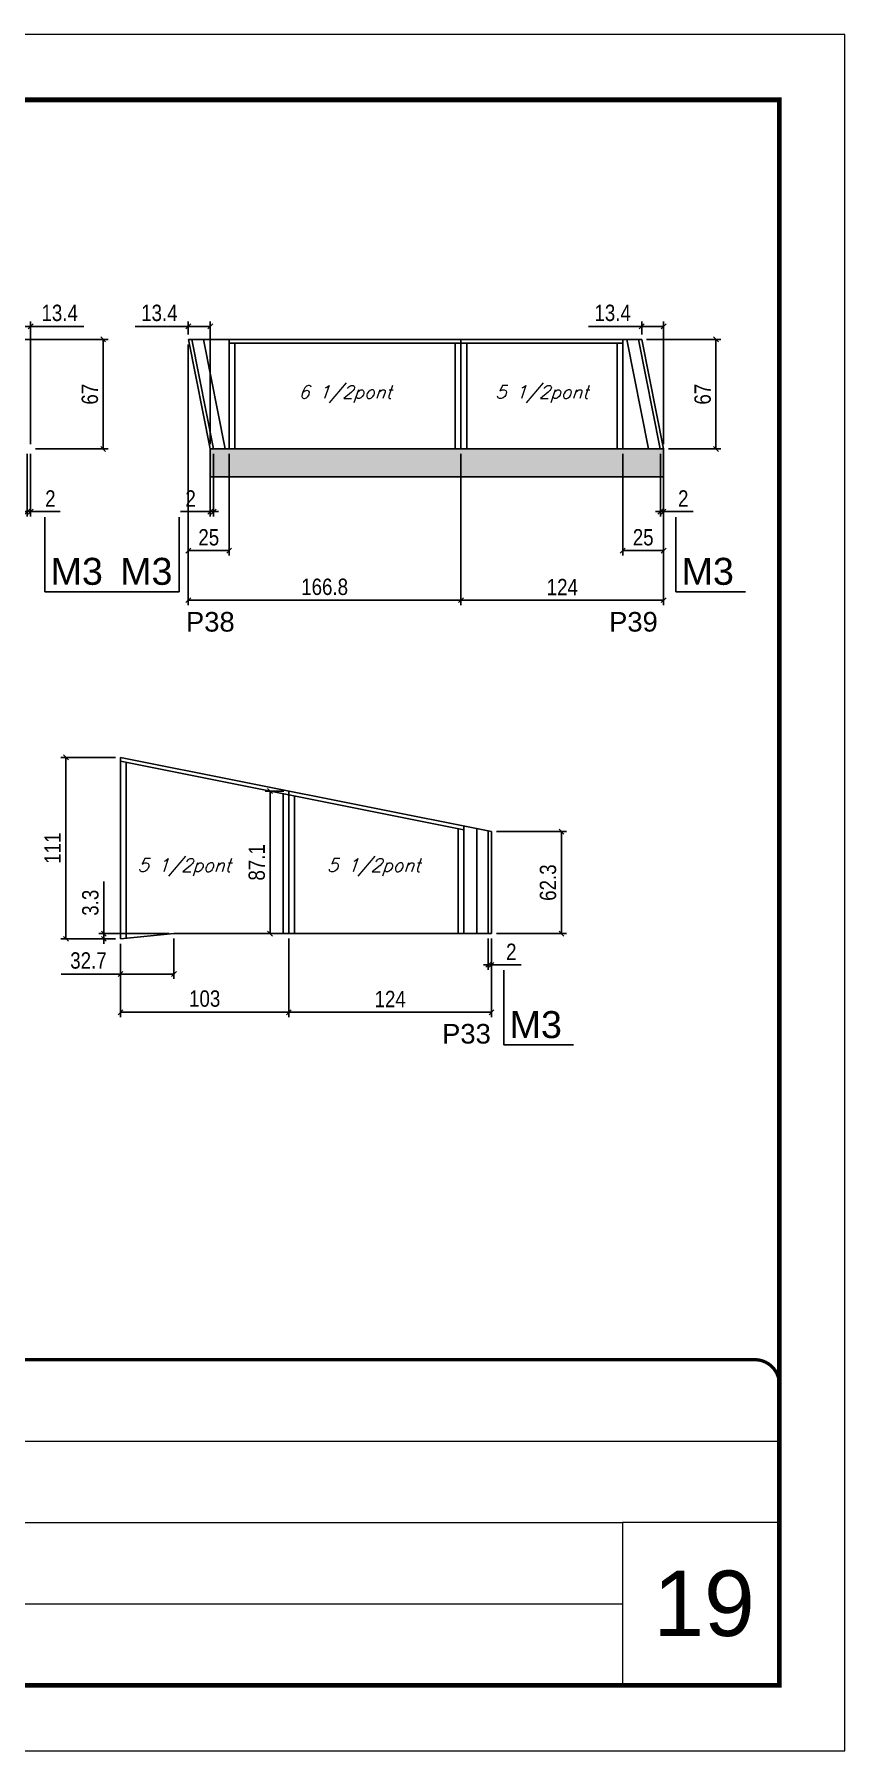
# Model space of a CAD drawing. Extents: x 3309 to 9590, y -2522 to 14608.
# Drawn here: x 7482 to 7978, y 8964 to 10014 of the extents above; entities that cross this region are included whole.
import ezdxf

# ---------------------------------------------------------------- set-up
doc = ezdxf.new("R2010")
doc.units = 0
doc.linetypes.add('CONTINUO', pattern=[0])
doc.linetypes.add('DASHED', pattern=[0.75, 0.5, -0.25])
for name, color, linetype in [('5', 5, 'Continuous'), ('COTA', 241, 'Continuous'), ('NOMENCLATURA', 7, 'Continuous'), ('Painéis', 200, 'Continuous'), ('SARR_2.2x7', 40, 'Continuous'), ('SARR_3.5x7', 81, 'Continuous'), ('texto', 7, 'Continuous')]:
    doc.layers.add(name, color=color, linetype=linetype)
for name, color, linetype, lineweight in [('CARIMBO', 255, 'Continuous', 9), ('Folhas', 255, 'Continuous', 9), ('SARRAFO DE PRESSAO', 251, 'DASHED', 9)]:
    doc.layers.add(name, color=color, linetype=linetype, lineweight=lineweight)
doc.styles.add('ARIAL', font='arial.ttf')
doc.styles.add('COTA TECNICA', font='techl___.ttf', dxfattribs={"height": 10})
doc.styles.add('Romans', font='romans.shx')
doc.styles.get("Standard").update_dxf_attribs({"font": 'arial.ttf'})
doc.dimstyles.new('PAINEL', dxfattribs={"dimtxt": 10, "dimasz": 3, "dimexe": 3, "dimexo": 3, "dimgap": 3, "dimtad": 1, "dimdec": 1, "dimzin": 12, "dimdsep": 46, "dimtxsty": 'COTA TECNICA', "dimblk1": 'OBLIQUE', "dimblk2": 'OBLIQUE', "dimsah": 1, "dimcen": 0.9, "dimclrd": 4, "dimclre": 4, "dimclrt": 240, "dimadec": 1, "dimazin": 3, "dimtfac": 1, "dimtdec": 1, "dimtmove": 0, "dimatfit": 3, "dimfxl": 1, "dimtolj": 1, "dimtzin": 12, "dimarcsym": 0})

# ---------------------------------------------------------------- blocks, each defined once
blk = doc.blocks.new('9999999999')
at = {"color": 30, "linetype": 'CONTINUO'}
for p, q in [((98564.6, 34379.6), (99584, 34379.6)), ((98564.6, 34329.8), (99488, 34329.8)), ((99584, 34329.8), (99488, 34329.8)), ((99488, 34329.8), (99488, 34230.2)), ((98564.6, 34280), (99488, 34280))]:
    blk.add_line(p, q, dxfattribs=at)
at = {"color": 30, "linetype": 'CONTINUO', "const_width": 2}
blk.add_lwpolyline([(99584, 34230.2), (99584, 34414.4, 0.414214), (99569, 34429.4), (98229, 34429.4, 0.414214), (98214, 34414.4), (98214, 34245.2, 0.414214), (98229, 34230.2), (99584, 34230.2)], format="xyb", dxfattribs=at)
at = {"layer": 'Folhas'}
blk.add_lwpolyline([(98139, 34190.2), (99624, 34190.2), (99624, 35240.2), (98139, 35240.2)], close=True, dxfattribs=at)
at = {"layer": 'Folhas', "color": 30, "const_width": 3}
blk.add_lwpolyline([(98214, 34230.2), (99584, 34230.2), (99584, 35200.2), (98214, 35200.2)], close=True, dxfattribs=at)
blk = doc.blocks.new('_Oblique')
at = {"color": 0, "linetype": 'ByBlock', "lineweight": -2}
blk.add_line((-0.5, -0.5), (0.5, 0.5), dxfattribs=at)
blk = doc.blocks.new('*D670')
at = {"layer": 'COTA', "color": 4, "lineweight": -2, "transparency": 16777216}
for p, q in [((7469.4, 9826.9), (7527.2, 9826.9)), ((7524.2, 9826.9), (7524.2, 9759.9)), ((7482.8, 9759.9), (7527.2, 9759.9))]:
    blk.add_line(p, q, dxfattribs=at)
at = {"layer": 'Defpoints', "color": 0, "transparency": 16777216}
for p in [(7466.4, 9826.9), (7479.8, 9759.9), (7524.2, 9759.9)]:
    blk.add_point(p, dxfattribs=at)
at = {"layer": 'COTA', "color": 4, "lineweight": -2, "transparency": 16777216, "xscale": 3, "yscale": 3, "zscale": 3}
for p, rotation in [((7524.2, 9826.9), 90), ((7524.2, 9759.9), 270)]:
    blk.add_blockref('_Oblique', p, dxfattribs=dict(at, rotation=rotation))
at = {"layer": 'COTA', "color": 240, "transparency": 16777216, "insert": (7516.1, 9793.4), "char_height": 10, "attachment_point": 5, "rotation": 90, "style": 'COTA TECNICA'}
blk.add_mtext('\\A1;67', dxfattribs=at)
blk = doc.blocks.new('*D671')
at = {"layer": 'COTA', "color": 4, "lineweight": -2, "transparency": 16777216}
for p, q in [((7576.3, 9823.9), (7576.3, 9664.4)), ((7743.1, 9756.9), (7743.1, 9664.4)), ((7576.3, 9667.4), (7743.1, 9667.4))]:
    blk.add_line(p, q, dxfattribs=at)
at = {"layer": 'Defpoints', "color": 0, "transparency": 16777216}
for p in [(7576.3, 9826.9), (7743.1, 9759.9), (7743.1, 9667.4)]:
    blk.add_point(p, dxfattribs=at)
at = {"layer": 'COTA', "color": 4, "lineweight": -2, "transparency": 16777216, "xscale": 3, "yscale": 3, "zscale": 3, "rotation": 180}
blk.add_blockref('_Oblique', (7576.3, 9667.4), dxfattribs=at)
at = {"layer": 'COTA', "color": 4, "lineweight": -2, "transparency": 16777216, "xscale": 3, "yscale": 3, "zscale": 3}
blk.add_blockref('_Oblique', (7743.1, 9667.4), dxfattribs=at)
at = {"layer": 'COTA', "color": 240, "transparency": 16777216, "insert": (7659.7, 9675.5), "char_height": 10, "attachment_point": 5, "style": 'COTA TECNICA'}
blk.add_mtext('\\A1;166.8', dxfattribs=at)
blk = doc.blocks.new('*D676')
at = {"layer": 'COTA', "color": 4, "lineweight": -2, "transparency": 16777216}
for p, q in [((7466.4, 9829.9), (7466.4, 9837.9)), ((7466.4, 9834.9), (7479.8, 9834.9)), ((7479.8, 9762.9), (7479.8, 9837.9)), ((7479.8, 9834.9), (7512.3, 9834.9))]:
    blk.add_line(p, q, dxfattribs=at)
at = {"layer": 'Defpoints', "color": 0, "transparency": 16777216}
for p in [(7479.8, 9834.9), (7466.4, 9826.9), (7479.8, 9759.9)]:
    blk.add_point(p, dxfattribs=at)
at = {"layer": 'COTA', "color": 4, "lineweight": -2, "transparency": 16777216, "xscale": 3, "yscale": 3, "zscale": 3, "rotation": 180}
blk.add_blockref('_Oblique', (7466.4, 9834.9), dxfattribs=at)
at = {"layer": 'COTA', "color": 4, "lineweight": -2, "transparency": 16777216, "xscale": 3, "yscale": 3, "zscale": 3}
blk.add_blockref('_Oblique', (7479.8, 9834.9), dxfattribs=at)
at = {"layer": 'COTA', "color": 240, "transparency": 16777216, "insert": (7497.6, 9843.1), "char_height": 10, "attachment_point": 5, "style": 'COTA TECNICA'}
blk.add_mtext('\\A1;13.4', dxfattribs=at)
blk = doc.blocks.new('*D678')
at = {"layer": 'COTA', "color": 4, "lineweight": -2, "transparency": 16777216}
for p, q in [((7842.1, 9756.9), (7842.1, 9694.7)), ((7867.1, 9756.9), (7867.1, 9694.7)), ((7842.1, 9697.7), (7867.1, 9697.7))]:
    blk.add_line(p, q, dxfattribs=at)
at = {"layer": 'Defpoints', "color": 0, "transparency": 16777216}
for p in [(7842.1, 9759.9), (7867.1, 9759.9), (7867.1, 9697.7)]:
    blk.add_point(p, dxfattribs=at)
at = {"layer": 'COTA', "color": 4, "lineweight": -2, "transparency": 16777216, "xscale": 3, "yscale": 3, "zscale": 3, "rotation": 180}
blk.add_blockref('_Oblique', (7842.1, 9697.7), dxfattribs=at)
at = {"layer": 'COTA', "color": 4, "lineweight": -2, "transparency": 16777216, "xscale": 3, "yscale": 3, "zscale": 3}
blk.add_blockref('_Oblique', (7867.1, 9697.7), dxfattribs=at)
at = {"layer": 'COTA', "color": 240, "transparency": 16777216, "insert": (7854.6, 9705.8), "char_height": 10, "attachment_point": 5, "style": 'COTA TECNICA'}
blk.add_mtext('\\A1;25', dxfattribs=at)
blk = doc.blocks.new('*D679')
at = {"layer": 'COTA', "color": 4, "lineweight": -2, "transparency": 16777216}
for p, q in [((7856.7, 9826.9), (7902.1, 9826.9)), ((7899.1, 9826.9), (7899.1, 9759.9)), ((7870.1, 9759.9), (7902.1, 9759.9))]:
    blk.add_line(p, q, dxfattribs=at)
at = {"layer": 'Defpoints', "color": 0, "transparency": 16777216}
for p in [(7853.7, 9826.9), (7867.1, 9759.9), (7899.1, 9759.9)]:
    blk.add_point(p, dxfattribs=at)
at = {"layer": 'COTA', "color": 4, "lineweight": -2, "transparency": 16777216, "xscale": 3, "yscale": 3, "zscale": 3}
for p, rotation in [((7899.1, 9826.9), 90), ((7899.1, 9759.9), 270)]:
    blk.add_blockref('_Oblique', p, dxfattribs=dict(at, rotation=rotation))
at = {"layer": 'COTA', "color": 240, "transparency": 16777216, "insert": (7891, 9793.4), "char_height": 10, "attachment_point": 5, "rotation": 90, "style": 'COTA TECNICA'}
blk.add_mtext('\\A1;67', dxfattribs=at)
blk = doc.blocks.new('*D680')
at = {"layer": 'COTA', "color": 4, "lineweight": -2, "transparency": 16777216}
for p, q in [((7576.3, 9834.9), (7543.8, 9834.9)), ((7576.3, 9829.9), (7576.3, 9837.9)), ((7589.7, 9834.9), (7576.3, 9834.9)), ((7589.7, 9762.9), (7589.7, 9837.9))]:
    blk.add_line(p, q, dxfattribs=at)
at = {"layer": 'Defpoints', "color": 0, "transparency": 16777216}
for p in [(7576.3, 9834.9), (7576.3, 9826.9), (7589.7, 9759.9)]:
    blk.add_point(p, dxfattribs=at)
at = {"layer": 'COTA', "color": 4, "lineweight": -2, "transparency": 16777216, "xscale": 3, "yscale": 3, "zscale": 3, "rotation": 180}
blk.add_blockref('_Oblique', (7576.3, 9834.9), dxfattribs=at)
at = {"layer": 'COTA', "color": 4, "lineweight": -2, "transparency": 16777216, "xscale": 3, "yscale": 3, "zscale": 3}
blk.add_blockref('_Oblique', (7589.7, 9834.9), dxfattribs=at)
at = {"layer": 'COTA', "color": 240, "transparency": 16777216, "insert": (7558.6, 9843.1), "char_height": 10, "attachment_point": 5, "style": 'COTA TECNICA'}
blk.add_mtext('\\A1;13.4', dxfattribs=at)
blk = doc.blocks.new('*D681')
at = {"layer": 'COTA', "color": 4, "lineweight": -2, "transparency": 16777216}
for p, q in [((7853.7, 9834.9), (7821.2, 9834.9)), ((7853.7, 9829.9), (7853.7, 9837.9)), ((7867.1, 9834.9), (7853.7, 9834.9)), ((7867.1, 9762.9), (7867.1, 9837.9))]:
    blk.add_line(p, q, dxfattribs=at)
at = {"layer": 'Defpoints', "color": 0, "transparency": 16777216}
for p in [(7853.7, 9834.9), (7853.7, 9826.9), (7867.1, 9759.9)]:
    blk.add_point(p, dxfattribs=at)
at = {"layer": 'COTA', "color": 4, "lineweight": -2, "transparency": 16777216, "xscale": 3, "yscale": 3, "zscale": 3, "rotation": 180}
blk.add_blockref('_Oblique', (7853.7, 9834.9), dxfattribs=at)
at = {"layer": 'COTA', "color": 4, "lineweight": -2, "transparency": 16777216, "xscale": 3, "yscale": 3, "zscale": 3}
blk.add_blockref('_Oblique', (7867.1, 9834.9), dxfattribs=at)
at = {"layer": 'COTA', "color": 240, "transparency": 16777216, "insert": (7835.9, 9843.1), "char_height": 10, "attachment_point": 5, "style": 'COTA TECNICA'}
blk.add_mtext('\\A1;13.4', dxfattribs=at)
blk = doc.blocks.new('*D682')
at = {"layer": 'COTA', "color": 4, "lineweight": -2, "transparency": 16777216}
for p, q in [((7576.3, 9823.9), (7576.3, 9694.7)), ((7601.3, 9756.9), (7601.3, 9694.7)), ((7576.3, 9697.7), (7601.3, 9697.7))]:
    blk.add_line(p, q, dxfattribs=at)
at = {"layer": 'Defpoints', "color": 0, "transparency": 16777216}
for p in [(7576.3, 9826.9), (7601.3, 9759.9), (7601.3, 9697.7)]:
    blk.add_point(p, dxfattribs=at)
at = {"layer": 'COTA', "color": 4, "lineweight": -2, "transparency": 16777216, "xscale": 3, "yscale": 3, "zscale": 3, "rotation": 180}
blk.add_blockref('_Oblique', (7576.3, 9697.7), dxfattribs=at)
at = {"layer": 'COTA', "color": 4, "lineweight": -2, "transparency": 16777216, "xscale": 3, "yscale": 3, "zscale": 3}
blk.add_blockref('_Oblique', (7601.3, 9697.7), dxfattribs=at)
at = {"layer": 'COTA', "color": 240, "transparency": 16777216, "insert": (7588.8, 9705.8), "char_height": 10, "attachment_point": 5, "style": 'COTA TECNICA'}
blk.add_mtext('\\A1;25', dxfattribs=at)
blk = doc.blocks.new('*D683')
at = {"layer": 'COTA', "color": 4, "lineweight": -2, "transparency": 16777216}
for p, q in [((7743.1, 9756.9), (7743.1, 9664.4)), ((7867.1, 9756.9), (7867.1, 9664.4)), ((7743.1, 9667.4), (7867.1, 9667.4))]:
    blk.add_line(p, q, dxfattribs=at)
at = {"layer": 'Defpoints', "color": 0, "transparency": 16777216}
for p in [(7743.1, 9759.9), (7867.1, 9759.9), (7867.1, 9667.4)]:
    blk.add_point(p, dxfattribs=at)
at = {"layer": 'COTA', "color": 4, "lineweight": -2, "transparency": 16777216, "xscale": 3, "yscale": 3, "zscale": 3, "rotation": 180}
blk.add_blockref('_Oblique', (7743.1, 9667.4), dxfattribs=at)
at = {"layer": 'COTA', "color": 4, "lineweight": -2, "transparency": 16777216, "xscale": 3, "yscale": 3, "zscale": 3}
blk.add_blockref('_Oblique', (7867.1, 9667.4), dxfattribs=at)
at = {"layer": 'COTA', "color": 240, "transparency": 16777216, "insert": (7805.1, 9675.4), "char_height": 10, "attachment_point": 5, "style": 'COTA TECNICA'}
blk.add_mtext('\\A1;124', dxfattribs=at)
blk = doc.blocks.new('*D685')
at = {"layer": 'COTA', "color": 4, "lineweight": -2, "transparency": 16777216}
for p, q in [((7477.8, 9756.9), (7477.8, 9718.6)), ((7479.8, 9756.9), (7479.8, 9718.6)), ((7477.8, 9721.6), (7474.8, 9721.6)), ((7477.8, 9721.6), (7479.8, 9721.6)), ((7479.8, 9721.6), (7497.9, 9721.6))]:
    blk.add_line(p, q, dxfattribs=at)
at = {"layer": 'Defpoints', "color": 0, "transparency": 16777216}
for p in [(7477.8, 9759.9), (7479.8, 9759.9), (7479.8, 9721.6)]:
    blk.add_point(p, dxfattribs=at)
at = {"layer": 'COTA', "color": 4, "lineweight": -2, "transparency": 16777216, "xscale": 3, "yscale": 3, "zscale": 3}
blk.add_blockref('_Oblique', (7477.8, 9721.6), dxfattribs=at)
at = {"layer": 'COTA', "color": 4, "lineweight": -2, "transparency": 16777216, "xscale": 3, "yscale": 3, "zscale": 3, "rotation": 180}
blk.add_blockref('_Oblique', (7479.8, 9721.6), dxfattribs=at)
at = {"layer": 'COTA', "color": 240, "transparency": 16777216, "insert": (7491.9, 9729.6), "char_height": 10, "attachment_point": 5, "style": 'COTA TECNICA'}
blk.add_mtext('\\A1;2', dxfattribs=at)
blk = doc.blocks.new('*D686')
at = {"layer": 'COTA', "color": 4, "lineweight": -2, "transparency": 16777216}
for p, q in [((7589.7, 9756.9), (7589.7, 9718.6)), ((7591.8, 9756.9), (7591.8, 9718.6)), ((7589.7, 9721.6), (7571.6, 9721.6)), ((7591.8, 9721.6), (7589.7, 9721.6)), ((7591.8, 9721.6), (7594.8, 9721.6))]:
    blk.add_line(p, q, dxfattribs=at)
at = {"layer": 'Defpoints', "color": 0, "transparency": 16777216}
for p in [(7589.7, 9759.9), (7591.8, 9759.9), (7589.7, 9721.6)]:
    blk.add_point(p, dxfattribs=at)
at = {"layer": 'COTA', "color": 4, "lineweight": -2, "transparency": 16777216, "xscale": 3, "yscale": 3, "zscale": 3}
blk.add_blockref('_Oblique', (7589.7, 9721.6), dxfattribs=at)
at = {"layer": 'COTA', "color": 4, "lineweight": -2, "transparency": 16777216, "xscale": 3, "yscale": 3, "zscale": 3, "rotation": 180}
blk.add_blockref('_Oblique', (7591.8, 9721.6), dxfattribs=at)
at = {"layer": 'COTA', "color": 240, "transparency": 16777216, "insert": (7577.7, 9729.6), "char_height": 10, "attachment_point": 5, "style": 'COTA TECNICA'}
blk.add_mtext('\\A1;2', dxfattribs=at)
blk = doc.blocks.new('*D687')
at = {"layer": 'COTA', "color": 4, "lineweight": -2, "transparency": 16777216}
for p, q in [((7865.1, 9756.9), (7865.1, 9718.6)), ((7867, 9757.3), (7867, 9718.6)), ((7865.1, 9721.6), (7862.1, 9721.6)), ((7865.1, 9721.6), (7867, 9721.6)), ((7867, 9721.6), (7885.1, 9721.6))]:
    blk.add_line(p, q, dxfattribs=at)
at = {"layer": 'Defpoints', "color": 0, "transparency": 16777216}
for p in [(7865.1, 9759.9), (7867, 9760.3), (7867, 9721.6)]:
    blk.add_point(p, dxfattribs=at)
at = {"layer": 'COTA', "color": 4, "lineweight": -2, "transparency": 16777216, "xscale": 3, "yscale": 3, "zscale": 3}
blk.add_blockref('_Oblique', (7865.1, 9721.6), dxfattribs=at)
at = {"layer": 'COTA', "color": 4, "lineweight": -2, "transparency": 16777216, "xscale": 3, "yscale": 3, "zscale": 3, "rotation": 180}
blk.add_blockref('_Oblique', (7867, 9721.6), dxfattribs=at)
at = {"layer": 'COTA', "color": 240, "transparency": 16777216, "insert": (7879.1, 9729.6), "char_height": 10, "attachment_point": 5, "style": 'COTA TECNICA'}
blk.add_mtext('\\A1;2', dxfattribs=at)
blk = doc.blocks.new('*D704')
at = {"layer": 'COTA', "color": 4, "lineweight": -2, "transparency": 16777216}
for p, q in [((7534.8, 9457.2), (7534.8, 9412.3)), ((7637.8, 9460.4), (7637.8, 9412.3)), ((7534.8, 9415.3), (7637.8, 9415.3))]:
    blk.add_line(p, q, dxfattribs=at)
at = {"layer": 'Defpoints', "color": 0, "transparency": 16777216}
for p in [(7637.8, 9463.4), (7534.8, 9460.2), (7637.8, 9415.3)]:
    blk.add_point(p, dxfattribs=at)
at = {"layer": 'COTA', "color": 4, "lineweight": -2, "transparency": 16777216, "xscale": 3, "yscale": 3, "zscale": 3, "rotation": 180}
blk.add_blockref('_Oblique', (7534.8, 9415.3), dxfattribs=at)
at = {"layer": 'COTA', "color": 4, "lineweight": -2, "transparency": 16777216, "xscale": 3, "yscale": 3, "zscale": 3}
blk.add_blockref('_Oblique', (7637.8, 9415.3), dxfattribs=at)
at = {"layer": 'COTA', "color": 240, "transparency": 16777216, "insert": (7586.3, 9423.6), "char_height": 10, "attachment_point": 5, "style": 'COTA TECNICA'}
blk.add_mtext('\\A1;103', dxfattribs=at)
blk = doc.blocks.new('*D705')
at = {"layer": 'COTA', "color": 4, "lineweight": -2, "transparency": 16777216}
for p, q in [((7637.8, 9460.4), (7637.8, 9412.3)), ((7761.8, 9460.4), (7761.8, 9412.3)), ((7637.8, 9415.3), (7761.8, 9415.3))]:
    blk.add_line(p, q, dxfattribs=at)
at = {"layer": 'Defpoints', "color": 0, "transparency": 16777216}
for p in [(7637.8, 9463.4), (7761.8, 9463.4), (7761.8, 9415.3)]:
    blk.add_point(p, dxfattribs=at)
at = {"layer": 'COTA', "color": 4, "lineweight": -2, "transparency": 16777216, "xscale": 3, "yscale": 3, "zscale": 3, "rotation": 180}
blk.add_blockref('_Oblique', (7637.8, 9415.3), dxfattribs=at)
at = {"layer": 'COTA', "color": 4, "lineweight": -2, "transparency": 16777216, "xscale": 3, "yscale": 3, "zscale": 3}
blk.add_blockref('_Oblique', (7761.8, 9415.3), dxfattribs=at)
at = {"layer": 'COTA', "color": 240, "transparency": 16777216, "insert": (7699.8, 9423.4), "char_height": 10, "attachment_point": 5, "style": 'COTA TECNICA'}
blk.add_mtext('\\A1;124', dxfattribs=at)
blk = doc.blocks.new('*D706')
at = {"layer": 'COTA', "color": 4, "lineweight": -2, "transparency": 16777216}
for p, q in [((7759.8, 9460.4), (7759.8, 9441.3)), ((7761.8, 9460.4), (7761.8, 9441.3)), ((7759.8, 9444.3), (7756.8, 9444.3)), ((7759.8, 9444.3), (7761.8, 9444.3)), ((7761.8, 9444.3), (7779.9, 9444.3))]:
    blk.add_line(p, q, dxfattribs=at)
at = {"layer": 'Defpoints', "color": 0, "transparency": 16777216}
for p in [(7759.8, 9463.4), (7761.8, 9463.4), (7761.8, 9444.3)]:
    blk.add_point(p, dxfattribs=at)
at = {"layer": 'COTA', "color": 4, "lineweight": -2, "transparency": 16777216, "xscale": 3, "yscale": 3, "zscale": 3}
blk.add_blockref('_Oblique', (7759.8, 9444.3), dxfattribs=at)
at = {"layer": 'COTA', "color": 4, "lineweight": -2, "transparency": 16777216, "xscale": 3, "yscale": 3, "zscale": 3, "rotation": 180}
blk.add_blockref('_Oblique', (7761.8, 9444.3), dxfattribs=at)
at = {"layer": 'COTA', "color": 240, "transparency": 16777216, "insert": (7773.9, 9452.3), "char_height": 10, "attachment_point": 5, "style": 'COTA TECNICA'}
blk.add_mtext('\\A1;2', dxfattribs=at)
blk = doc.blocks.new('*D707')
at = {"layer": 'COTA', "color": 4, "lineweight": -2, "transparency": 16777216}
for p, q in [((7764.8, 9525.8), (7807.6, 9525.8)), ((7804.6, 9525.8), (7804.6, 9463.4)), ((7764.8, 9463.4), (7807.6, 9463.4))]:
    blk.add_line(p, q, dxfattribs=at)
at = {"layer": 'Defpoints', "color": 0, "transparency": 16777216}
for p in [(7761.8, 9525.8), (7761.8, 9463.4), (7804.6, 9463.4)]:
    blk.add_point(p, dxfattribs=at)
at = {"layer": 'COTA', "color": 4, "lineweight": -2, "transparency": 16777216, "xscale": 3, "yscale": 3, "zscale": 3}
for p, rotation in [((7804.6, 9525.8), 90), ((7804.6, 9463.4), 270)]:
    blk.add_blockref('_Oblique', p, dxfattribs=dict(at, rotation=rotation))
at = {"layer": 'COTA', "color": 240, "transparency": 16777216, "insert": (7796.4, 9494.6), "char_height": 10, "attachment_point": 5, "rotation": 90, "style": 'COTA TECNICA'}
blk.add_mtext('\\A1;62.3', dxfattribs=at)
blk = doc.blocks.new('*D708')
at = {"layer": 'COTA', "color": 4, "lineweight": -2, "transparency": 16777216}
for p, q in [((7531.8, 9571.2), (7498.4, 9571.2)), ((7501.4, 9571.2), (7501.4, 9460.2)), ((7531.8, 9460.2), (7498.4, 9460.2))]:
    blk.add_line(p, q, dxfattribs=at)
at = {"layer": 'Defpoints', "color": 0, "transparency": 16777216}
for p in [(7534.8, 9571.2), (7501.4, 9460.2), (7534.8, 9460.2)]:
    blk.add_point(p, dxfattribs=at)
at = {"layer": 'COTA', "color": 4, "lineweight": -2, "transparency": 16777216, "xscale": 3, "yscale": 3, "zscale": 3}
for p, rotation in [((7501.4, 9571.2), 90), ((7501.4, 9460.2), 270)]:
    blk.add_blockref('_Oblique', p, dxfattribs=dict(at, rotation=rotation))
at = {"layer": 'COTA', "color": 240, "transparency": 16777216, "insert": (7493.3, 9515.7), "char_height": 10, "attachment_point": 5, "rotation": 90, "style": 'COTA TECNICA'}
blk.add_mtext('\\A1;111', dxfattribs=at)
blk = doc.blocks.new('*D709')
at = {"layer": 'COTA', "color": 4, "lineweight": -2, "transparency": 16777216}
for p, q in [((7524.6, 9463.4), (7524.6, 9495.2)), ((7564.5, 9463.4), (7521.6, 9463.4)), ((7524.6, 9460.2), (7524.6, 9463.4)), ((7531.8, 9460.2), (7521.6, 9460.2)), ((7524.6, 9460.2), (7524.6, 9457.2))]:
    blk.add_line(p, q, dxfattribs=at)
at = {"layer": 'Defpoints', "color": 0, "transparency": 16777216}
for p in [(7524.6, 9463.4), (7567.5, 9463.4), (7534.8, 9460.2)]:
    blk.add_point(p, dxfattribs=at)
at = {"layer": 'COTA', "color": 4, "lineweight": -2, "transparency": 16777216, "xscale": 3, "yscale": 3, "zscale": 3}
for p, rotation in [((7524.6, 9463.4), 270), ((7524.6, 9460.2), 90)]:
    blk.add_blockref('_Oblique', p, dxfattribs=dict(at, rotation=rotation))
at = {"layer": 'COTA', "color": 240, "transparency": 16777216, "insert": (7516.4, 9482.3), "char_height": 10, "attachment_point": 5, "rotation": 90, "style": 'COTA TECNICA'}
blk.add_mtext('\\A1;3.3', dxfattribs=at)
blk = doc.blocks.new('*D710')
at = {"layer": 'COTA', "color": 4, "lineweight": -2, "transparency": 16777216}
for p, q in [((7534.8, 9457.2), (7534.8, 9435.7)), ((7567.5, 9460.4), (7567.5, 9435.7)), ((7534.8, 9438.7), (7498.5, 9438.7)), ((7567.5, 9438.7), (7534.8, 9438.7))]:
    blk.add_line(p, q, dxfattribs=at)
at = {"layer": 'Defpoints', "color": 0, "transparency": 16777216}
for p in [(7567.5, 9463.4), (7534.8, 9460.2), (7534.8, 9438.7)]:
    blk.add_point(p, dxfattribs=at)
at = {"layer": 'COTA', "color": 4, "lineweight": -2, "transparency": 16777216, "xscale": 3, "yscale": 3, "zscale": 3, "rotation": 180}
blk.add_blockref('_Oblique', (7534.8, 9438.7), dxfattribs=at)
at = {"layer": 'COTA', "color": 4, "lineweight": -2, "transparency": 16777216, "xscale": 3, "yscale": 3, "zscale": 3}
blk.add_blockref('_Oblique', (7567.5, 9438.7), dxfattribs=at)
at = {"layer": 'COTA', "color": 240, "transparency": 16777216, "insert": (7515.2, 9446.9), "char_height": 10, "attachment_point": 5, "style": 'COTA TECNICA'}
blk.add_mtext('\\A1;32.7', dxfattribs=at)
blk = doc.blocks.new('*D711')
at = {"layer": 'COTA', "color": 4, "lineweight": -2, "transparency": 16777216}
for p, q in [((7634.8, 9550.6), (7623.3, 9550.6)), ((7626.3, 9550.6), (7626.3, 9463.4)), ((7634.8, 9463.4), (7623.3, 9463.4))]:
    blk.add_line(p, q, dxfattribs=at)
at = {"layer": 'Defpoints', "color": 0, "transparency": 16777216}
for p in [(7637.8, 9550.6), (7626.3, 9463.4), (7637.8, 9463.4)]:
    blk.add_point(p, dxfattribs=at)
at = {"layer": 'COTA', "color": 4, "lineweight": -2, "transparency": 16777216, "xscale": 3, "yscale": 3, "zscale": 3}
for p, rotation in [((7626.3, 9550.6), 90), ((7626.3, 9463.4), 270)]:
    blk.add_blockref('_Oblique', p, dxfattribs=dict(at, rotation=rotation))
at = {"layer": 'COTA', "color": 240, "transparency": 16777216, "insert": (7618.2, 9507), "char_height": 10, "attachment_point": 5, "rotation": 90, "style": 'COTA TECNICA'}
blk.add_mtext('\\A1;87.1', dxfattribs=at)

msp = doc.modelspace()

# ---------------------------------------------------------------- hatches: boundary and pattern name
at = {"layer": 'COTA'}
h = msp.add_hatch(dxfattribs=at)
h.set_pattern_fill('AR-CONC', color=256, scale=0.03)
h.paths.add_polyline_path([(7867.03, 9742.92), (7867.11, 9759.92), (7589.72, 9759.92), (7589.72, 9742.92)])

# ---------------------------------------------------------------- linework, layer by layer
for p, q in [((7589.72, 9759.92), (7589.72, 9742.92)), ((7867.11, 9759.92), (7867.03, 9742.92)), ((7867.11, 9742.92), (7589.72, 9742.92))]:
    msp.add_line(p, q, dxfattribs=at)
at = {"layer": 'NOMENCLATURA', "linetype": 'Continuous'}
for p, q in [((7488.53, 9672.59), (7488.53, 9718.27)), ((7570.76, 9672.59), (7570.76, 9718.27)), ((7874.59, 9672.59), (7874.59, 9718.27)), ((7531.22, 9672.59), (7488.53, 9672.59)), ((7528.07, 9672.59), (7570.76, 9672.59)), ((7917.28, 9672.59), (7874.59, 9672.59)), ((7769.37, 9395.29), (7769.37, 9440.97)), ((7812.06, 9395.29), (7769.37, 9395.29))]:
    msp.add_line(p, q, dxfattribs=at)
at = {"layer": 'Painéis', "linetype": 'ByBlock'}
for p, q in [((7589.72, 9759.92), (7576.32, 9826.92)), ((7576.32, 9826.92), (7853.71, 9826.92)), ((7591.76, 9759.92), (7578.36, 9826.92)), ((7743.11, 9759.92), (7743.11, 9826.92)), ((7851.67, 9826.92), (7865.07, 9759.92)), ((7853.71, 9826.92), (7867.11, 9759.92)), ((7867.11, 9759.92), (7589.72, 9759.92)), ((7761.8, 9525.78), (7534.8, 9571.2)), ((7534.8, 9571.2), (7534.8, 9460.18)), ((7637.8, 9463.45), (7637.8, 9550.59)), ((7759.8, 9463.45), (7759.8, 9526.18)), ((7761.8, 9463.45), (7761.8, 9525.78)), ((7534.8, 9460.18), (7567.5, 9463.45)), ((7567.5, 9463.45), (7761.8, 9463.45))]:
    msp.add_line(p, q, dxfattribs=at)
at = {"layer": 'SARR_2.2x7', "linetype": 'Continuous'}
for p, q in [((7598.9, 9759.92), (7585.5, 9826.92)), ((7743.11, 9824.72), (7601.33, 9824.72)), ((7842.1, 9824.72), (7743.11, 9824.72)), ((7844.53, 9826.92), (7857.93, 9759.92)), ((7637.8, 9548.35), (7534.8, 9568.95)), ((7744.8, 9526.94), (7637.8, 9548.35)), ((7752.8, 9463.45), (7752.8, 9527.58))]:
    msp.add_line(p, q, dxfattribs=at)
at = {"layer": 'SARR_3.5x7'}
for p, q in [((7601.33, 9759.92), (7601.33, 9826.92)), ((7604.83, 9824.72), (7604.83, 9759.92)), ((7739.61, 9824.72), (7739.61, 9759.92)), ((7746.61, 9824.72), (7746.61, 9759.92)), ((7838.6, 9824.72), (7838.6, 9759.92)), ((7842.1, 9759.92), (7842.1, 9826.92)), ((7538.3, 9568.25), (7538.3, 9460.53)), ((7634.3, 9549.05), (7634.3, 9463.45)), ((7641.3, 9547.65), (7641.3, 9463.45)), ((7741.3, 9527.64), (7741.3, 9463.45)), ((7744.8, 9529.18), (7744.8, 9463.45))]:
    msp.add_line(p, q, dxfattribs=at)

# ---------------------------------------------------------------- block references
at = {"layer": 'SARRAFO DE PRESSAO', "color": 6, "linetype": 'ByBlock'}
msp.add_blockref('9999999999', (-91646.11, -25226.65), dxfattribs=at)

# ---------------------------------------------------------------- texts
at = {"layer": '5', "linetype": 'Continuous'}
for s, p in [('P38', (7574.85, 9648.17)), ('P39', (7833.72, 9648.17)), ('P33', (7731.55, 9396.14))]:
    msp.add_text(s, height=12, rotation=359.99996, dxfattribs=at).set_placement(p)
at = {"layer": 'CARIMBO', "style": 'ARIAL'}
msp.add_text('19', height=40, dxfattribs=at).set_placement((7860.73, 9033.7))
at = {"layer": 'NOMENCLATURA', "linetype": 'Continuous'}
for p in [(7492.01, 9676.79), (7534.59, 9676.79), (7878.08, 9676.79), (7772.85, 9399.49)]:
    msp.add_text('M3', height=16.5, dxfattribs=at).set_placement(p)
at = {"layer": 'texto', "color": 2, "char_height": 8, "attachment_point": 5, "style": 'Romans'}
for s, insert in [('{\\Q19;\\C256;6 1/2pont}', (7672.22, 9793.42)), ('{\\Q19;\\C256;5 1/2pont}', (7792.6, 9793.42)), ('{\\Q19;\\C256;5 1/2pont}', (7573.8, 9503.94)), ('{\\Q19;\\C256;5 1/2pont}', (7689.72, 9503.94))]:
    msp.add_mtext(s, dxfattribs=dict(at, insert=insert))

# ---------------------------------------------------------------- dimensions: what is measured, and where the dimension line sits
at = {"layer": 'COTA'}
for base, p1, p2, picture, middle in [((7479.8, 9834.87), (7466.4, 9826.92), (7479.8, 9759.92), '*D676', (7497.57, 9843.09)), ((7576.32, 9834.87), (7589.72, 9759.92), (7576.32, 9826.92), '*D680', (7558.55, 9843.09)), ((7853.71, 9834.87), (7867.11, 9759.92), (7853.71, 9826.92), '*D681', (7835.94, 9843.09)), ((7743.11, 9667.37), (7576.32, 9826.92), (7743.11, 9759.92), '*D671', (7659.71, 9675.49)), ((7601.33, 9697.73), (7576.32, 9826.92), (7601.33, 9759.92), '*D682', (7588.82, 9705.84)), ((7479.8, 9721.56), (7477.76, 9759.92), (7479.8, 9759.92), '*D685', (7491.85, 9729.56)), ((7589.72, 9721.56), (7591.76, 9759.92), (7589.72, 9759.92), '*D686', (7577.67, 9729.56)), ((7867.11, 9667.37), (7743.11, 9759.92), (7867.11, 9759.92), '*D683', (7805.11, 9675.44)), ((7867.11, 9697.73), (7842.1, 9759.92), (7867.11, 9759.92), '*D678', (7854.6, 9705.84)), ((7867.03, 9721.56), (7865.07, 9759.92), (7867.03, 9760.31), '*D687', (7879.08, 9729.56)), ((7534.8, 9438.69), (7567.5, 9463.45), (7534.8, 9460.18), '*D710', (7515.16, 9446.91)), ((7637.8, 9415.34), (7534.8, 9460.18), (7637.8, 9463.45), '*D704', (7586.3, 9423.56)), ((7761.8, 9444.26), (7759.8, 9463.45), (7761.8, 9463.45), '*D706', (7773.86, 9452.26))]:
    dim = msp.add_linear_dim(base=base, p1=p1, p2=p2, dimstyle='PAINEL', dxfattribs=at)
    dim.commit()
    dim.dimension.update_dxf_attribs({"geometry": picture, "text_midpoint": middle})
for base, p1, p2, picture, middle in [((7524.16, 9759.92), (7466.4, 9826.92), (7479.8, 9759.92), '*D670', (7516.06, 9793.42)), ((7899.1, 9759.92), (7853.71, 9826.92), (7867.11, 9759.92), '*D679', (7891, 9793.42)), ((7501.36, 9460.18), (7534.8, 9571.2), (7534.8, 9460.18), '*D708', (7493.3, 9515.69)), ((7626.31, 9463.45), (7637.8, 9550.59), (7637.8, 9463.45), '*D711', (7618.22, 9507.02)), ((7804.58, 9463.45), (7761.8, 9525.78), (7761.8, 9463.45), '*D707', (7796.36, 9494.62)), ((7524.64, 9463.45), (7534.8, 9460.18), (7567.5, 9463.45), '*D709', (7516.42, 9482.32))]:
    dim = msp.add_linear_dim(base=base, p1=p1, p2=p2, angle=90, dimstyle='PAINEL', dxfattribs=at)
    dim.commit()
    dim.dimension.update_dxf_attribs({"geometry": picture, "text_midpoint": middle})
dim = msp.add_linear_dim(base=(7761.8, 9415.34), p1=(7637.8, 9463.45), p2=(7761.8, 9463.45), dimstyle='PAINEL', override={"dimtmove": 1}, dxfattribs=at)
dim.commit()
dim.dimension.update_dxf_attribs({"geometry": '*D705', "text_midpoint": (7699.8, 9423.42)})

doc.saveas('drawing.dxf')
